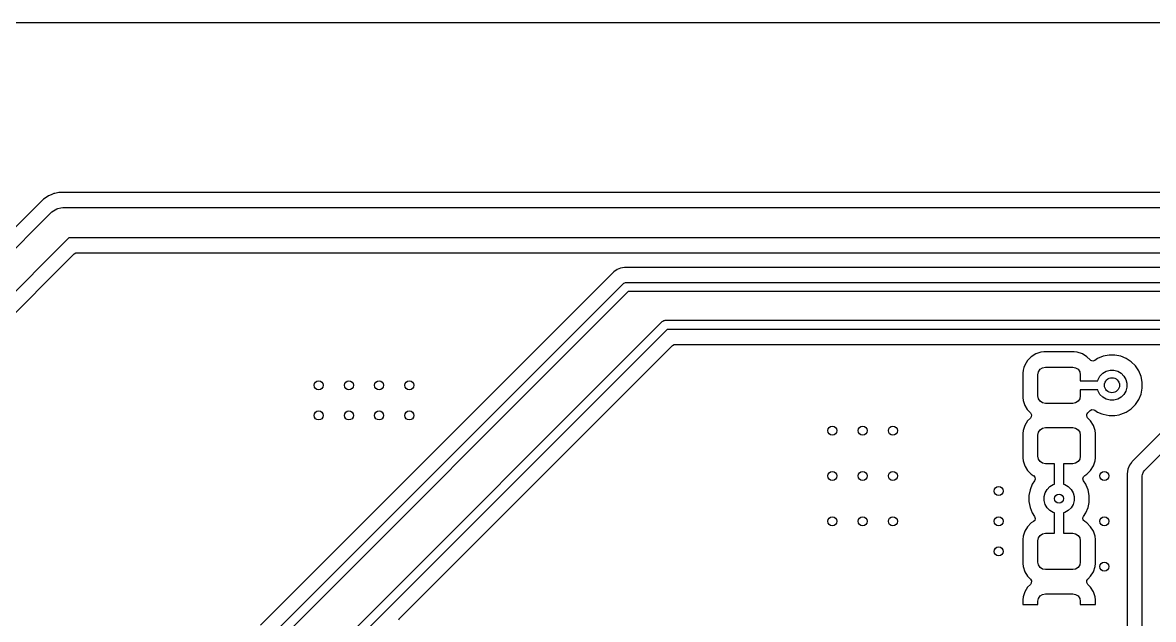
# Model space of a CAD drawing. Extents: x 103 to 241, y -131 to -73.
# Drawn here: x 150.2 to 187.62, y -92.75 to -73 of the extents above; entities that cross this region are included whole.
import ezdxf

# ---------------------------------------------------------------- set-up
doc = ezdxf.new("R2010")
doc.units = 0
doc.layers.add('BLACK', color=7, linetype='CONTINUOUS')

msp = doc.modelspace()

# ---------------------------------------------------------------- linework, layer by layer
at = {"layer": 'BLACK', "linetype": 'CONTINUOUS'}
for p, q in [((107.1245, -73.0005), (241.1255, -73.0005)), ((150.892214, -78.842863), (137.053126, -92.681952)), ((150.892215, -78.842862), (150.892214, -78.842863)), ((150.978283, -78.785355), (150.892215, -78.842862)), ((150.978284, -78.785354), (150.978283, -78.785355)), ((151.056079, -78.733372), (150.978284, -78.785354)), ((151.056088, -78.733367), (151.056079, -78.733372)), ((151.147124, -78.695659), (151.056088, -78.733367)), ((151.238163, -78.657949), (151.147124, -78.695659)), ((151.270724, -78.651472), (151.238163, -78.657949)), ((151.401862, -78.625388), (151.270724, -78.651472)), ((151.431458, -78.619501), (151.401862, -78.625388)), ((190.075502, -78.619501), (151.431458, -78.619501)), ((137.155249, -93.287644), (151.176446, -79.266447)), ((151.176446, -79.266447), (151.225602, -79.223339)), ((151.225602, -79.223339), (151.225618, -79.223324)), ((151.225618, -79.223324), (151.338657, -79.158061)), ((151.338657, -79.158061), (151.3653, -79.150921)), ((151.3653, -79.150921), (151.464736, -79.124278)), ((151.464736, -79.124278), (151.464751, -79.124278)), ((151.464751, -79.124278), (151.529999, -79.120001)), ((151.529999, -79.120001), (190.576573, -79.120001)), ((151.737106, -80.120001), (137.862355, -93.99475)), ((190.576573, -80.120001), (151.737106, -80.120001)), ((138.468043, -94.096875), (151.908101, -80.65682)), ((151.908101, -80.65682), (151.969424, -80.623335)), ((151.969424, -80.623335), (151.995782, -80.620501)), ((151.995782, -80.620501), (190.32424, -80.620501)), ((169.871866, -81.173538), (169.765331, -81.244723)), ((169.871875, -81.173533), (169.871866, -81.173538)), ((169.990255, -81.124499), (169.871875, -81.173533)), ((169.990261, -81.124497), (169.990255, -81.124499)), ((170.115929, -81.0995), (169.990261, -81.124497)), ((190.762021, -81.0995), (170.115929, -81.0995)), ((169.765327, -81.244726), (158.072496, -92.937556)), ((169.765331, -81.244723), (169.765327, -81.244726)), ((158.116243, -93.601624), (170.073934, -81.643934)), ((170.242132, -81.9), (158.328375, -93.813756)), ((170.073934, -81.643934), (170.096665, -81.625279)), ((170.096665, -81.625279), (170.128339, -81.612159)), ((170.128339, -81.612159), (170.150736, -81.602882)), ((170.150736, -81.602882), (170.18, -81.6)), ((170.18, -81.6), (204.24787, -81.6)), ((204.310002, -81.9), (170.242132, -81.9)), ((160.656243, -93.601624), (171.363934, -82.893934)), ((171.363934, -82.893934), (171.386664, -82.875279)), ((171.386664, -82.875279), (171.424899, -82.859442)), ((171.424899, -82.859442), (171.440736, -82.852882)), ((171.440736, -82.852882), (171.47, -82.85)), ((171.47, -82.85), (205.537871, -82.85)), ((171.532132, -83.15), (160.868375, -93.813756)), ((205.600003, -83.15), (171.532132, -83.15)), ((170.789962, -84.599983), (171.703126, -83.686819)), ((171.703126, -83.686819), (171.764449, -83.653334)), ((171.764449, -83.653334), (171.790807, -83.6505)), ((171.790807, -83.6505), (190.229808, -83.6505)), ((183.457289, -84.181342), (183.365187, -84.330663)), ((183.581342, -84.057289), (183.457289, -84.181342)), ((183.730663, -83.965187), (183.581342, -84.057289)), ((183.730668, -83.965185), (183.730663, -83.965187)), ((183.8972, -83.910001), (183.730668, -83.965185)), ((183.897203, -83.91), (183.8972, -83.910001)), ((183.99998, -83.899501), (183.897203, -83.91)), ((183.999998, -83.8995), (183.99998, -83.899501)), ((185.00001, -83.8995), (183.999998, -83.8995)), ((185.102795, -83.91), (185.00001, -83.8995)), ((185.102797, -83.910001), (185.102795, -83.91)), ((185.269334, -83.965186), (185.102797, -83.910001)), ((185.418656, -84.057288), (185.269334, -83.965186)), ((185.418657, -84.057289), (185.418656, -84.057288)), ((185.523481, -84.162113), (185.418657, -84.057289)), ((185.545995, -84.179927), (185.523481, -84.162113)), ((185.613375, -84.198412), (185.545995, -84.179927)), ((185.680052, -84.177534), (185.613375, -84.198412)), ((185.776074, -84.113374), (185.680052, -84.177534)), ((185.776092, -84.113364), (185.776074, -84.113374)), ((185.95816, -84.03795), (185.776092, -84.113364)), ((185.95817, -84.037947), (185.95816, -84.03795)), ((186.151457, -83.9995), (185.95817, -84.037947)), ((186.151459, -83.9995), (186.151457, -83.9995)), ((186.348541, -83.9995), (186.151459, -83.9995)), ((186.348543, -83.9995), (186.348541, -83.9995)), ((186.541829, -84.037947), (186.348543, -83.9995)), ((186.541839, -84.03795), (186.541829, -84.037947)), ((186.723907, -84.113364), (186.541839, -84.03795)), ((186.72392, -84.113371), (186.723907, -84.113364)), ((186.887781, -84.22286), (186.72392, -84.113371)), ((183.31, -84.497204), (183.2995, -84.599983)), ((183.310001, -84.497204), (183.31, -84.497204)), ((183.337349, -84.41467), (183.310001, -84.497203)), ((183.310001, -84.497203), (183.310001, -84.497204)), ((183.365185, -84.330668), (183.337349, -84.41467)), ((183.365187, -84.330663), (183.365185, -84.330668)), ((183.8, -84.65), (183.81903, -84.554329)), ((183.81903, -84.554329), (183.873223, -84.473223)), ((183.873223, -84.473223), (183.954329, -84.41903)), ((183.954329, -84.41903), (184.05, -84.4)), ((184.05, -84.4), (184.95, -84.4)), ((184.95, -84.4), (185.045671, -84.41903)), ((185.045671, -84.41903), (185.126777, -84.473223)), ((185.126777, -84.473223), (185.18097, -84.554329)), ((185.18097, -84.554329), (185.2, -84.65)), ((185.945619, -84.603323), (186.058658, -84.53806)), ((186.058658, -84.53806), (186.184737, -84.504278)), ((186.184737, -84.504278), (186.315263, -84.504278)), ((186.315263, -84.504278), (186.441342, -84.53806)), ((186.441342, -84.53806), (186.554381, -84.603323)), ((186.887785, -84.222863), (186.887781, -84.22286)), ((187.027136, -84.362214), (186.887785, -84.222863)), ((190.21401, -84.224621), (186.917047, -87.521584)), ((187.027139, -84.362218), (187.027136, -84.362214)), ((187.136628, -84.526079), (187.027139, -84.362218)), ((187.136635, -84.526092), (187.136628, -84.526079)), ((187.212049, -84.70816), (187.136635, -84.526092)), ((187.323223, -87.823223), (190.770529, -84.375916)), ((162.683502, -92.706442), (170.789962, -84.599983)), ((183.2995, -84.599983), (183.2995, -85.400001)), ((183.8, -85.35), (183.8, -84.65)), ((185.2, -84.65), (185.2, -84.85)), ((185.2, -84.85), (185.776983, -84.85)), ((185.776983, -84.85), (185.78806, -84.808658)), ((185.78806, -84.808658), (185.853323, -84.695619)), ((185.853323, -84.695619), (185.945619, -84.603323)), ((186.554381, -84.603323), (186.646677, -84.695619)), ((186.646677, -84.695619), (186.71194, -84.808658)), ((186.71194, -84.808658), (186.745722, -84.934737)), ((187.212051, -84.708165), (187.212049, -84.70816)), ((187.212051, -84.708169), (187.212051, -84.708165)), ((187.212052, -84.70817), (187.212051, -84.708169)), ((187.2505, -84.901456), (187.212052, -84.70817)), ((187.2505, -84.901459), (187.2505, -84.901456)), ((187.2505, -85.098541), (187.2505, -84.901459)), ((185.776983, -85.15), (185.2, -85.15)), ((185.2, -85.15), (185.2, -85.35)), ((185.78806, -85.191342), (185.776983, -85.15)), ((185.853323, -85.304381), (185.78806, -85.191342)), ((185.945619, -85.396677), (185.853323, -85.304381)), ((186.646677, -85.304381), (186.554381, -85.396677)), ((186.71194, -85.191342), (186.646677, -85.304381)), ((186.745722, -85.065263), (186.71194, -85.191342)), ((186.745722, -84.934737), (186.745722, -85.065263)), ((187.136632, -85.473914), (187.212051, -85.291835)), ((187.212051, -85.291835), (187.2505, -85.098541)), ((183.2995, -85.400001), (183.299501, -85.400019)), ((183.299501, -85.400019), (183.31, -85.502796)), ((183.31, -85.502796), (183.310001, -85.502799)), ((183.310001, -85.502799), (183.35473, -85.637781)), ((183.35473, -85.637781), (183.365186, -85.669334)), ((183.365186, -85.669334), (183.448495, -85.804401)), ((183.81903, -85.445671), (183.8, -85.35)), ((183.873223, -85.526777), (183.81903, -85.445671)), ((183.954329, -85.58097), (183.873223, -85.526777)), ((184.05, -85.6), (183.954329, -85.58097)), ((184.95, -85.6), (184.05, -85.6)), ((185.045671, -85.58097), (184.95, -85.6)), ((185.126777, -85.526777), (185.045671, -85.58097)), ((185.18097, -85.445671), (185.126777, -85.526777)), ((185.2, -85.35), (185.18097, -85.445671)), ((186.058658, -85.46194), (185.945619, -85.396677)), ((186.184737, -85.495722), (186.058658, -85.46194)), ((186.315263, -85.495722), (186.184737, -85.495722)), ((186.441342, -85.46194), (186.315263, -85.495722)), ((186.554381, -85.396677), (186.441342, -85.46194)), ((186.887782, -85.777139), (187.027139, -85.637782)), ((187.027139, -85.637782), (187.136632, -85.473914)), ((183.448495, -85.804401), (183.457289, -85.818657)), ((183.457289, -85.818657), (183.550951, -85.912319)), ((183.550951, -85.912319), (183.584436, -85.973642)), ((183.579452, -86.043334), (183.550951, -86.087681)), ((183.584436, -85.973642), (183.579452, -86.043334)), ((185.413046, -86.008847), (185.418662, -85.983024)), ((185.416209, -86.017329), (185.413046, -86.008847)), ((185.415564, -86.026358), (185.416209, -86.017329)), ((185.428226, -86.049548), (185.415564, -86.026358)), ((185.418662, -85.983024), (185.420548, -85.956666)), ((185.420548, -85.956666), (185.426365, -85.947613)), ((185.426365, -85.947613), (185.427897, -85.940574)), ((185.427897, -85.940574), (185.449045, -85.912322)), ((185.437463, -86.074311), (185.428226, -86.049548)), ((185.449045, -85.912322), (185.523484, -85.837883)), ((185.523484, -85.837883), (185.584803, -85.804401)), ((185.584803, -85.804401), (185.654495, -85.809385)), ((185.654495, -85.809385), (185.680053, -85.822465)), ((185.680053, -85.822465), (185.776079, -85.886628)), ((185.776079, -85.886628), (185.776092, -85.886635)), ((185.776092, -85.886635), (185.911476, -85.942712)), ((185.911476, -85.942712), (185.958165, -85.962051)), ((185.958165, -85.962051), (185.958169, -85.962051)), ((185.958169, -85.962051), (185.95817, -85.962052)), ((185.95817, -85.962052), (186.151456, -86.0005)), ((186.151456, -86.0005), (186.151459, -86.0005)), ((186.151459, -86.0005), (186.348543, -86.0005)), ((186.348543, -86.0005), (186.483564, -85.973642)), ((186.483564, -85.973642), (186.541835, -85.962051)), ((186.541835, -85.962051), (186.723914, -85.886632)), ((186.723914, -85.886632), (186.887782, -85.777139)), ((183.365186, -86.330666), (183.310001, -86.497203)), ((183.365187, -86.330663), (183.365186, -86.330666)), ((183.457289, -86.181342), (183.365187, -86.330663)), ((183.550951, -86.087681), (183.457289, -86.181342)), ((183.873223, -86.473223), (183.954329, -86.41903)), ((183.954329, -86.41903), (184.05, -86.4)), ((184.05, -86.4), (184.95, -86.4)), ((184.95, -86.4), (185.045671, -86.41903)), ((185.045671, -86.41903), (185.126777, -86.473223)), ((185.444711, -86.079736), (185.437463, -86.074311)), ((185.449049, -86.087681), (185.444711, -86.079736)), ((185.542712, -86.181344), (185.449049, -86.087681)), ((185.634814, -86.330666), (185.542712, -86.181344)), ((185.689999, -86.497203), (185.634814, -86.330666)), ((183.31, -86.497204), (183.2995, -86.599983)), ((183.2995, -86.599983), (183.2995, -87.400001)), ((183.310001, -86.497204), (183.31, -86.497204)), ((183.310001, -86.497203), (183.310001, -86.497204)), ((183.8, -86.65), (183.81903, -86.554329)), ((183.8, -87.35), (183.8, -86.65)), ((183.81903, -86.554329), (183.873223, -86.473223)), ((185.126777, -86.473223), (185.18097, -86.554329)), ((185.18097, -86.554329), (185.2, -86.65)), ((185.2, -86.65), (185.2, -87.35)), ((185.700499, -86.599992), (185.689999, -86.497203)), ((185.7005, -87.400009), (185.700499, -86.599992)), ((183.2995, -87.400001), (183.299501, -87.400019)), ((183.299501, -87.400019), (183.31, -87.502796)), ((183.31, -87.502796), (183.310001, -87.502799)), ((183.310001, -87.502799), (183.365185, -87.669331)), ((183.81903, -87.445671), (183.8, -87.35)), ((183.873223, -87.526777), (183.81903, -87.445671)), ((183.954329, -87.58097), (183.873223, -87.526777)), ((185.126777, -87.526777), (185.045671, -87.58097)), ((185.18097, -87.445671), (185.126777, -87.526777)), ((185.2, -87.35), (185.18097, -87.445671)), ((185.634814, -87.669334), (185.689999, -87.502797)), ((185.689999, -87.502797), (185.7005, -87.400009)), ((186.9041, -87.540961), (186.891209, -87.560256)), ((186.917047, -87.521584), (186.9041, -87.540961)), ((183.365185, -87.669331), (183.365187, -87.669336)), ((183.365187, -87.669336), (183.375421, -87.685928)), ((183.375421, -87.685928), (183.457288, -87.818656)), ((183.457288, -87.818656), (183.581344, -87.942712)), ((184.05, -87.6), (183.954329, -87.58097)), ((184.35, -87.6), (184.05, -87.6)), ((184.35, -88.276982), (184.35, -87.6)), ((184.95, -87.6), (184.65, -87.6)), ((184.65, -87.6), (184.65, -88.276982)), ((185.045671, -87.58097), (184.95, -87.6)), ((185.418656, -87.942712), (185.542712, -87.818656)), ((185.542712, -87.818656), (185.634814, -87.669334)), ((186.77834, -87.781092), (186.7495, -87.926079)), ((186.7495, -87.926079), (186.7495, -94.697809)), ((186.778343, -87.781082), (186.77834, -87.781092)), ((186.834914, -87.644507), (186.778343, -87.781082)), ((186.891206, -87.560261), (186.834914, -87.644507)), ((186.891209, -87.560256), (186.891206, -87.560261)), ((187.254804, -87.951227), (187.292133, -87.861107)), ((187.292133, -87.861107), (187.292137, -87.861102)), ((187.292137, -87.861102), (187.323223, -87.823223)), ((183.613364, -88.276092), (183.53795, -88.45816)), ((183.581344, -87.942712), (183.646868, -87.983127)), ((183.61337, -88.276081), (183.613364, -88.276092)), ((183.690321, -88.160916), (183.61337, -88.276081)), ((183.646868, -87.983127), (183.652315, -87.986487)), ((183.652315, -87.986487), (183.69904, -88.038435)), ((183.710261, -88.107398), (183.690321, -88.160916)), ((183.69904, -88.038435), (183.710261, -88.107398)), ((184.195619, -88.353323), (184.308658, -88.28806)), ((184.308658, -88.28806), (184.35, -88.276982)), ((184.65, -88.276982), (184.691342, -88.28806)), ((184.691342, -88.28806), (184.804381, -88.353323)), ((185.2888, -88.094239), (185.307284, -88.026858)), ((185.309678, -88.160916), (185.2888, -88.094239)), ((185.307284, -88.026858), (185.347679, -87.98649)), ((185.386628, -88.276079), (185.309678, -88.160916)), ((185.347679, -87.98649), (185.418656, -87.942712)), ((185.386635, -88.276092), (185.386628, -88.276079)), ((185.401039, -88.310868), (185.386635, -88.276092)), ((187.25, -88), (187.254804, -87.951227)), ((187.25, -110.4), (187.25, -88)), ((183.537947, -88.45817), (183.4995, -88.651456)), ((183.4995, -88.651456), (183.4995, -88.651459)), ((183.4995, -88.651459), (183.4995, -88.848541)), ((183.53795, -88.45816), (183.537947, -88.45817)), ((184.004278, -88.684737), (184.03806, -88.558658)), ((184.03806, -88.558658), (184.103323, -88.445619)), ((184.103323, -88.445619), (184.195619, -88.353323)), ((184.804381, -88.353323), (184.896677, -88.445619)), ((184.896677, -88.445619), (184.96194, -88.558658)), ((184.96194, -88.558658), (184.995722, -88.684737)), ((185.462051, -88.458165), (185.401039, -88.310868)), ((185.462051, -88.458169), (185.462051, -88.458165)), ((185.462052, -88.45817), (185.462051, -88.458169)), ((185.5005, -88.651456), (185.462052, -88.45817)), ((185.5005, -88.848543), (185.5005, -88.651456)), ((183.4995, -88.848543), (183.499499, -88.848543)), ((183.499499, -88.848543), (183.537947, -89.041829)), ((183.4995, -88.848541), (183.4995, -88.848543)), ((183.537947, -89.041829), (183.53795, -89.041839)), ((183.53795, -89.041839), (183.613364, -89.223907)), ((184.004278, -88.815263), (184.004278, -88.684737)), ((184.03806, -88.941342), (184.004278, -88.815263)), ((184.103323, -89.054381), (184.03806, -88.941342)), ((184.96194, -88.941342), (184.896677, -89.054381)), ((184.995722, -88.815263), (184.96194, -88.941342)), ((184.995722, -88.684737), (184.995722, -88.815263)), ((185.386632, -89.223914), (185.462051, -89.041835)), ((185.462051, -89.041835), (185.495337, -88.874497)), ((185.495337, -88.874497), (185.5005, -88.848543)), ((183.613364, -89.223907), (183.613371, -89.22392)), ((183.613371, -89.22392), (183.69032, -89.339082)), ((183.69032, -89.339082), (183.711198, -89.40576)), ((183.711198, -89.40576), (183.692713, -89.47314)), ((184.195619, -89.146677), (184.103323, -89.054381)), ((184.308658, -89.21194), (184.195619, -89.146677)), ((184.35, -89.223017), (184.308658, -89.21194)), ((184.35, -89.9), (184.35, -89.223017)), ((184.691342, -89.21194), (184.65, -89.223017)), ((184.65, -89.223017), (184.65, -89.9)), ((184.804381, -89.146677), (184.691342, -89.21194)), ((184.896677, -89.054381), (184.804381, -89.146677)), ((185.289738, -89.392601), (185.309679, -89.339082)), ((185.300959, -89.461563), (185.289738, -89.392601)), ((185.309679, -89.339082), (185.309938, -89.338695)), ((185.309938, -89.338695), (185.386632, -89.223914)), ((183.457289, -89.681342), (183.365187, -89.830663)), ((183.581344, -89.557287), (183.457289, -89.681342)), ((183.652316, -89.513511), (183.581344, -89.557287)), ((183.692713, -89.47314), (183.652316, -89.513511)), ((185.347684, -89.513511), (185.300959, -89.461563)), ((185.418652, -89.557285), (185.347684, -89.513511)), ((185.418656, -89.557288), (185.418652, -89.557285)), ((185.542712, -89.681344), (185.418656, -89.557288)), ((185.634814, -89.830666), (185.542712, -89.681344)), ((183.31, -89.997204), (183.2995, -90.099983)), ((183.2995, -90.099983), (183.2995, -90.900001)), ((183.310001, -89.997204), (183.31, -89.997204)), ((183.365186, -89.830666), (183.310001, -89.997203)), ((183.310001, -89.997203), (183.310001, -89.997204)), ((183.365187, -89.830663), (183.365186, -89.830666)), ((183.8, -90.15), (183.81903, -90.054329)), ((183.8, -90.85), (183.8, -90.15)), ((183.81903, -90.054329), (183.873223, -89.973223)), ((183.873223, -89.973223), (183.954329, -89.91903)), ((183.954329, -89.91903), (184.05, -89.9)), ((184.05, -89.9), (184.35, -89.9)), ((184.65, -89.9), (184.95, -89.9)), ((184.95, -89.9), (185.045671, -89.91903)), ((185.045671, -89.91903), (185.126777, -89.973223)), ((185.126777, -89.973223), (185.18097, -90.054329)), ((185.18097, -90.054329), (185.2, -90.15)), ((185.2, -90.15), (185.2, -90.85)), ((185.689999, -89.997203), (185.634814, -89.830666)), ((185.700499, -90.099992), (185.689999, -89.997203)), ((185.7005, -90.900009), (185.700499, -90.099992)), ((183.2995, -90.900001), (183.299501, -90.900019)), ((183.299501, -90.900019), (183.31, -91.002796)), ((183.81903, -90.945671), (183.8, -90.85)), ((185.2, -90.85), (185.18097, -90.945671)), ((185.689999, -91.002797), (185.7005, -90.900009)), ((183.31, -91.002796), (183.310001, -91.002799)), ((183.310001, -91.002799), (183.365185, -91.169331)), ((183.365185, -91.169331), (183.365187, -91.169336)), ((183.365187, -91.169336), (183.457289, -91.318657)), ((183.873223, -91.026777), (183.81903, -90.945671)), ((183.954329, -91.08097), (183.873223, -91.026777)), ((184.05, -91.1), (183.954329, -91.08097)), ((184.95, -91.1), (184.05, -91.1)), ((185.045671, -91.08097), (184.95, -91.1)), ((185.126777, -91.026777), (185.045671, -91.08097)), ((185.18097, -90.945671), (185.126777, -91.026777)), ((185.542712, -91.318656), (185.634814, -91.169334)), ((185.634814, -91.169334), (185.689999, -91.002797)), ((183.457289, -91.318657), (183.551304, -91.412672)), ((183.551305, -91.588034), (183.457682, -91.681657)), ((183.551304, -91.412672), (183.584789, -91.473995)), ((183.579805, -91.543687), (183.551305, -91.588034)), ((183.584789, -91.473995), (183.579805, -91.543687)), ((185.41521, -91.526711), (185.420194, -91.457019)), ((185.448695, -91.588034), (185.41521, -91.526711)), ((185.420194, -91.457019), (185.448691, -91.412676)), ((185.448691, -91.412676), (185.542712, -91.318656)), ((185.542315, -91.681654), (185.448695, -91.588034)), ((183.310493, -91.997309), (183.3, -92.100013)), ((183.310494, -91.997302), (183.310493, -91.997309)), ((183.365641, -91.83088), (183.310494, -91.997302)), ((183.365643, -91.830875), (183.365641, -91.83088)), ((183.457682, -91.681657), (183.365643, -91.830875)), ((183.81903, -92.054329), (183.873223, -91.973223)), ((183.873223, -91.973223), (183.954329, -91.91903)), ((183.954329, -91.91903), (184.05, -91.9)), ((184.05, -91.9), (184.95, -91.9)), ((184.95, -91.9), (185.045671, -91.91903)), ((185.045671, -91.91903), (185.126777, -91.973223)), ((185.126777, -91.973223), (185.18097, -92.054329)), ((185.634356, -91.830875), (185.542315, -91.681654)), ((185.634358, -91.83088), (185.634356, -91.830875)), ((185.689505, -91.997302), (185.634358, -91.83088)), ((185.699998, -92.100013), (185.689505, -91.997302)), ((183.3, -92.100013), (183.3, -92.25)), ((183.3, -92.25), (183.8, -92.25)), ((183.8, -92.15), (183.81903, -92.054329)), ((183.8, -92.25), (183.8, -92.15)), ((185.18097, -92.054329), (185.2, -92.15)), ((185.2, -92.15), (185.2, -92.25)), ((185.2, -92.25), (185.699999, -92.25)), ((185.699999, -92.100028), (185.699998, -92.100013)), ((185.699999, -92.25), (185.699999, -92.100028)), ((162.65272, -92.757489), (162.660033, -92.745361)), ((162.660033, -92.745361), (162.662354, -92.734693)), ((162.662354, -92.734693), (162.683502, -92.706442))]:
    msp.add_line(p, q, dxfattribs=at)
at = {"layer": 'BLACK'}
for centre, radius in [((160, -85), 0.15), ((161, -85), 0.15), ((162, -85), 0.15), ((163, -85), 0.15), ((186.25, -85), 0.25), ((160, -86), 0.15), ((161, -86), 0.15), ((162, -86), 0.15), ((163, -86), 0.15), ((177, -86.5), 0.15), ((178, -86.5), 0.15), ((179, -86.5), 0.15), ((177, -88), 0.15), ((178, -88), 0.15), ((179, -88), 0.15), ((186, -88), 0.15), ((182.5, -88.5), 0.15), ((184.5, -88.75), 0.15), ((177, -89.5), 0.15), ((178, -89.5), 0.15), ((179, -89.5), 0.15), ((182.5, -89.5), 0.15), ((186, -89.5), 0.15), ((182.5, -90.5), 0.15), ((186, -91), 0.15)]:
    msp.add_circle(centre, radius, dxfattribs=at)

doc.saveas('drawing.dxf')
